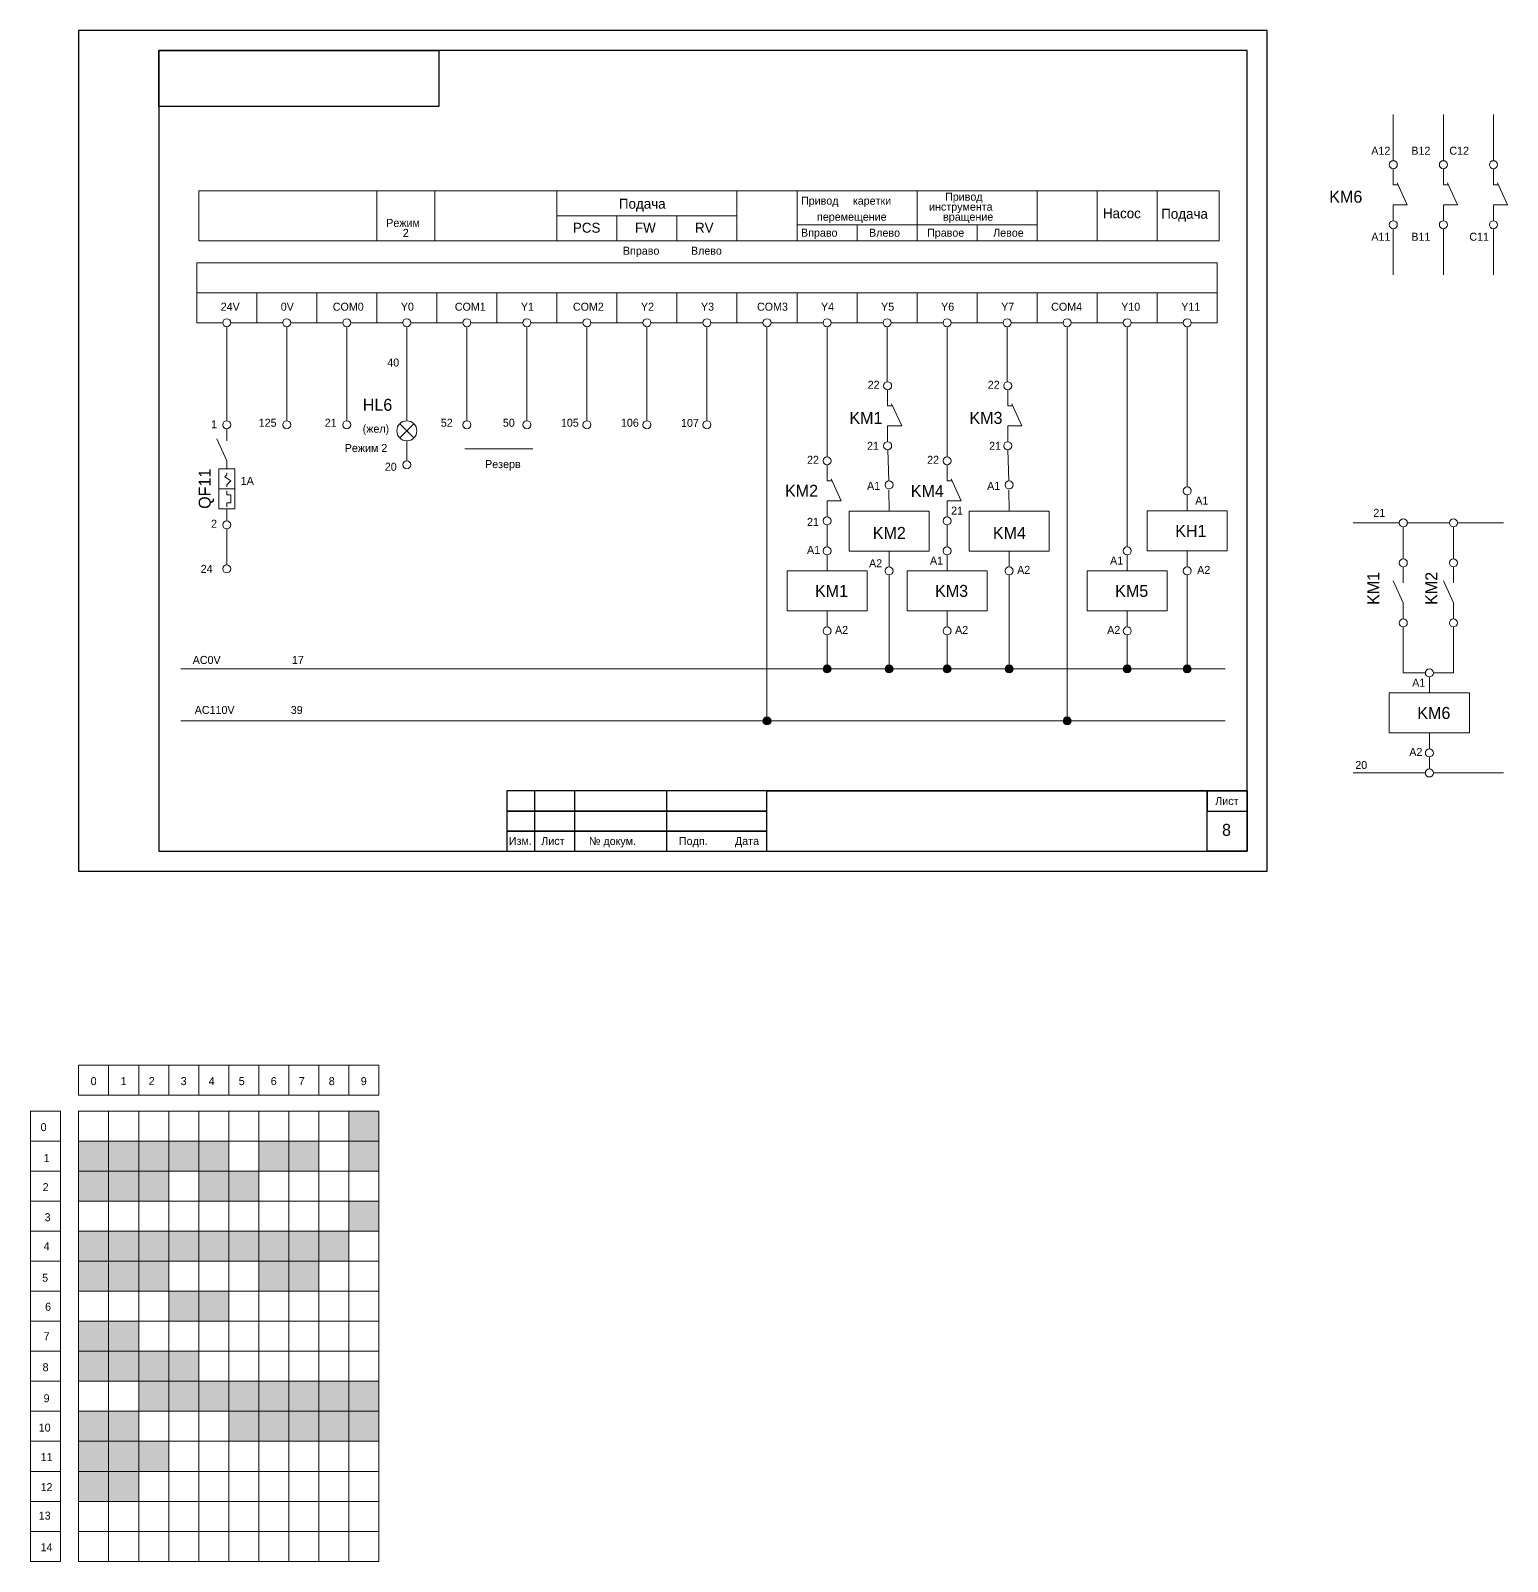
# Model space of a CAD drawing. Header units: millimetres. Extents: x -171 to 3674, y -1112 to 795.
# Drawn here: x 1488 to 1857, y -47.5 to 335 of the extents above; entities that cross this region are included whole.
import ezdxf

# ---------------------------------------------------------------- set-up
doc = ezdxf.new("R2010")
doc.units = ezdxf.units.MM
for name, color, linetype, lineweight in [('Маркировка', 7, 'Continuous', 25), ('РАМКА', 7, 'Continuous', 30), ('Элементы', 7, 'Continuous', 18)]:
    doc.layers.add(name, color=color, linetype=linetype, lineweight=lineweight)
doc.styles.get("Standard").update_dxf_attribs({"font": 'cad2win.shx'})

msp = doc.modelspace()

# ---------------------------------------------------------------- hatches: boundary and pattern name
at = {"layer": 'Элементы'}
h = msp.add_hatch(color=256, dxfattribs=at)
h.dxf.hatch_style = 1
h.paths.add_polyline_path([(1688, 175.5, 1), (1686, 175.5, 1)])
h = msp.add_hatch(color=256, dxfattribs=at)
h.dxf.hatch_style = 1
h.paths.add_polyline_path([(1703.5, 175.5, 1), (1701.5, 175.5, 1)])
h = msp.add_hatch(color=256, dxfattribs=at)
h.dxf.hatch_style = 1
h.paths.add_polyline_path([(1718, 175.5, 1), (1716, 175.5, 1)])
h = msp.add_hatch(color=256, dxfattribs=at)
h.dxf.hatch_style = 1
h.paths.add_polyline_path([(1733.5, 175.5, 1), (1731.5, 175.5, 1)])
h = msp.add_hatch(color=256, dxfattribs=at)
h.dxf.hatch_style = 1
h.paths.add_polyline_path([(1763, 175.5, 1), (1761, 175.5, 1)])
h = msp.add_hatch(color=256, dxfattribs=at)
h.dxf.hatch_style = 1
h.paths.add_polyline_path([(1778, 175.5, 1), (1776, 175.5, 1)])
h = msp.add_hatch(color=256, dxfattribs=at)
h.dxf.hatch_style = 1
h.paths.add_polyline_path([(1673, 162.5, 1), (1671, 162.5, 1)])
h = msp.add_hatch(color=256, dxfattribs=at)
h.dxf.hatch_style = 1
h.paths.add_polyline_path([(1748, 162.5, 1), (1746, 162.5, 1)])
at = {"layer": 'Элементы', "lineweight": 15}
h = msp.add_hatch(color=256, dxfattribs=at)
h.dxf.hatch_style = 1
h.paths.add_polyline_path([(1575, 65), (1567.5, 65), (1567.5, 57.5), (1575, 57.5)])
h.paths.add_polyline_path([(1507.5, 57.5), (1500, 57.5), (1500, 50), (1507.5, 50)])
h.paths.add_polyline_path([(1515, 57.5), (1507.5, 57.5), (1507.5, 50), (1515, 50)])
h.paths.add_polyline_path([(1522.5, 57.5), (1515, 57.5), (1515, 50), (1522.5, 50)])
h.paths.add_polyline_path([(1530, 57.5), (1522.5, 57.5), (1522.5, 50), (1530, 50)])
h.paths.add_polyline_path([(1537.5, 57.5), (1530, 57.5), (1530, 50), (1537.5, 50)])
h.paths.add_polyline_path([(1552.5, 57.5), (1545, 57.5), (1545, 50), (1552.5, 50)])
h.paths.add_polyline_path([(1560, 57.5), (1552.5, 57.5), (1552.5, 50), (1560, 50)])
h.paths.add_polyline_path([(1575, 57.5), (1567.5, 57.5), (1567.5, 50), (1575, 50)])
h.paths.add_polyline_path([(1507.5, 50), (1500, 50), (1500, 42.5), (1507.5, 42.5)])
h.paths.add_polyline_path([(1515, 50), (1507.5, 50), (1507.5, 42.5), (1515, 42.5)])
h.paths.add_polyline_path([(1522.5, 50), (1515, 50), (1515, 42.5), (1522.5, 42.5)])
h.paths.add_polyline_path([(1537.5, 50), (1530, 50), (1530, 42.5), (1537.5, 42.5)])
h.paths.add_polyline_path([(1545, 50), (1537.5, 50), (1537.5, 42.5), (1545, 42.5)])
h.paths.add_polyline_path([(1575, 42.5), (1567.5, 42.5), (1567.5, 35), (1575, 35)])
h.paths.add_polyline_path([(1507.5, 35), (1500, 35), (1500, 27.5), (1507.5, 27.5)])
h.paths.add_polyline_path([(1515, 35), (1507.5, 35), (1507.5, 27.5), (1515, 27.5)])
h.paths.add_polyline_path([(1522.5, 35), (1515, 35), (1515, 27.5), (1522.5, 27.5)])
h.paths.add_polyline_path([(1530, 35), (1522.5, 35), (1522.5, 27.5), (1530, 27.5)])
h.paths.add_polyline_path([(1537.5, 35), (1530, 35), (1530, 27.5), (1537.5, 27.5)])
h.paths.add_polyline_path([(1545, 35), (1537.5, 35), (1537.5, 27.5), (1545, 27.5)])
h.paths.add_polyline_path([(1552.5, 35), (1545, 35), (1545, 27.5), (1552.5, 27.5)])
h.paths.add_polyline_path([(1560, 35), (1552.5, 35), (1552.5, 27.5), (1560, 27.5)])
h.paths.add_polyline_path([(1567.5, 35), (1560, 35), (1560, 27.5), (1567.5, 27.5)])
h.paths.add_polyline_path([(1515, 27.5), (1507.5, 27.5), (1507.5, 20), (1515, 20)])
h.paths.add_polyline_path([(1552.5, 27.5), (1545, 27.5), (1545, 20), (1552.5, 20)])
h.paths.add_polyline_path([(1560, 27.5), (1552.5, 27.5), (1552.5, 20), (1560, 20)])
h.paths.add_polyline_path([(1507.5, 12.5), (1500, 12.5), (1500, 5), (1507.5, 5)])
h.paths.add_polyline_path([(1515, 12.5), (1507.5, 12.5), (1507.5, 5), (1515, 5)])
h.paths.add_polyline_path([(1507.5, 5), (1500, 5), (1500, -2.5), (1507.5, -2.5)])
h.paths.add_polyline_path([(1515, 5), (1507.5, 5), (1507.5, -2.5), (1515, -2.5)])
h.paths.add_polyline_path([(1522.5, 5), (1515, 5), (1515, -2.5), (1522.5, -2.5)])
h.paths.add_polyline_path([(1530, 5), (1522.5, 5), (1522.5, -2.5), (1530, -2.5)])
h.paths.add_polyline_path([(1522.5, -2.5), (1515, -2.5), (1515, -10), (1522.5, -10)])
h.paths.add_polyline_path([(1530, -2.5), (1522.5, -2.5), (1522.5, -10), (1530, -10)])
h.paths.add_polyline_path([(1537.5, -2.5), (1530, -2.5), (1530, -10), (1537.5, -10)])
h.paths.add_polyline_path([(1545, -2.5), (1537.5, -2.5), (1537.5, -10), (1545, -10)])
h.paths.add_polyline_path([(1552.5, -2.5), (1545, -2.5), (1545, -10), (1552.5, -10)])
h.paths.add_polyline_path([(1560, -2.5), (1552.5, -2.5), (1552.5, -10), (1560, -10)])
h.paths.add_polyline_path([(1567.5, -2.5), (1560, -2.5), (1560, -10), (1567.5, -10)])
h.paths.add_polyline_path([(1575, -2.5), (1567.5, -2.5), (1567.5, -10), (1575, -10)])
h.paths.add_polyline_path([(1507.5, -10), (1500, -10), (1500, -17.5), (1507.5, -17.5)])
h.paths.add_polyline_path([(1515, -10), (1507.5, -10), (1507.5, -17.5), (1515, -17.5)])
h.paths.add_polyline_path([(1545, -10), (1537.5, -10), (1537.5, -17.5), (1545, -17.5)])
h.paths.add_polyline_path([(1552.5, -10), (1545, -10), (1545, -17.5), (1552.5, -17.5)])
h.paths.add_polyline_path([(1560, -10), (1552.5, -10), (1552.5, -17.5), (1560, -17.5)])
h.paths.add_polyline_path([(1567.5, -10), (1560, -10), (1560, -17.5), (1567.5, -17.5)])
h.paths.add_polyline_path([(1575, -10), (1567.5, -10), (1567.5, -17.5), (1575, -17.5)])
h.paths.add_polyline_path([(1507.5, -17.5), (1500, -17.5), (1500, -25), (1507.5, -25)])
h.paths.add_polyline_path([(1515, -17.5), (1507.5, -17.5), (1507.5, -25), (1515, -25)])
h.paths.add_polyline_path([(1522.5, -17.5), (1515, -17.5), (1515, -25), (1522.5, -25)])
h.paths.add_polyline_path([(1507.5, -25), (1500, -25), (1500, -32.5), (1507.5, -32.5)])
h.paths.add_polyline_path([(1515, -25), (1507.5, -25), (1507.5, -32.5), (1515, -32.5)])
h = msp.add_hatch(color=256, dxfattribs=at)
h.dxf.hatch_style = 1
h.paths.add_polyline_path([(1507.5, 27.5), (1500, 27.5), (1500, 20), (1507.5, 20)])
h = msp.add_hatch(color=256, dxfattribs=at)
h.dxf.hatch_style = 1
h.paths.add_polyline_path([(1522.5, 27.5), (1515, 27.5), (1515, 20), (1522.5, 20)])
h = msp.add_hatch(color=256, dxfattribs=at)
h.dxf.hatch_style = 1
h.paths.add_polyline_path([(1530, 20), (1522.5, 20), (1522.5, 12.5), (1530, 12.5)])
h.paths.add_polyline_path([(1537.5, 20), (1530, 20), (1530, 12.5), (1537.5, 12.5)])

# ---------------------------------------------------------------- linework, layer by layer
at = {"layer": 'РАМКА'}
for p, q in [((1792, 330), (1520, 330)), ((1520, 330), (1520, 130)), ((1792, 130), (1792, 330)), ((1520, 130), (1792, 130)), ((1607, 130), (1792, 130)), ((1607, 130), (1792, 130)), ((1607, 130), (1792, 130))]:
    msp.add_line(p, q, dxfattribs=at)
at = {"layer": 'РАМКА', "lineweight": 35}
msp.add_line((1672, 145), (1792, 145), dxfattribs=at)
at = {"layer": 'РАМКА'}
for points in [[(1797, 335), (1500, 335), (1500, 125), (1797, 125)], [(1590, 330), (1590, 316), (1520, 316), (1520, 330)], [(1607, 130), (1624, 130), (1623.98, 145), (1606.98, 145)], [(1607, 140), (1672, 140), (1672, 145), (1607, 145)], [(1607, 130), (1614, 130), (1614, 145), (1607, 145)], [(1607, 130), (1647, 130), (1647, 145), (1607, 145)], [(1792, 130), (1782, 130), (1782, 145), (1792, 145)], [(1792, 145), (1782, 145), (1782, 140), (1792, 140)], [(1607, 135), (1672, 135), (1672, 140), (1607, 140)], [(1607, 130), (1672, 130), (1672, 135), (1607, 135)]]:
    msp.add_lwpolyline(points, close=True, dxfattribs=at)
at = {"layer": 'Элементы', "lineweight": 15}
for p, q in [((1828.5, 314), (1828.5, 302.5)), ((1841, 314), (1841, 302.5)), ((1853.5, 314), (1853.5, 302.5)), ((1574.5, 295), (1574.5, 282.5)), ((1589, 295), (1589, 282.5)), ((1619.5, 295), (1619.5, 282.5)), ((1664.5, 295), (1664.5, 282.5)), ((1679.5, 295), (1679.5, 282.5)), ((1709.5, 295), (1709.5, 282.5)), ((1739.5, 295), (1739.5, 282.5)), ((1754.5, 295), (1754.5, 282.5)), ((1769.5, 295), (1769.5, 282.5)), ((1619.5, 288.75), (1664.5, 288.75)), ((1634.5, 288.75), (1634.5, 282.5)), ((1649.5, 282.5), (1649.5, 288.75)), ((1679.5, 286.5), (1739.5, 286.5)), ((1694.5, 282.5), (1694.5, 286.5)), ((1724.5, 282.5), (1724.5, 286.5)), ((1828.5, 285.5), (1828.5, 274)), ((1841, 285.5), (1841, 274)), ((1853.5, 285.5), (1853.5, 274)), ((1529.5, 269.5), (1544.5, 269.5)), ((1529.5, 269.5), (1529.5, 262)), ((1544.5, 262), (1544.5, 269.5)), ((1544.5, 269.5), (1559.5, 269.5)), ((1544.5, 269.5), (1544.5, 262)), ((1559.5, 262), (1559.5, 269.5)), ((1559.5, 269.5), (1574.5, 269.5)), ((1559.5, 269.5), (1559.5, 262)), ((1574.5, 262), (1574.5, 269.5)), ((1574.5, 269.5), (1589.5, 269.5)), ((1574.5, 269.5), (1574.5, 262)), ((1589.5, 262), (1589.5, 269.5)), ((1589.5, 269.5), (1604.5, 269.5)), ((1589.5, 269.5), (1589.5, 262)), ((1604.5, 262), (1604.5, 269.5)), ((1604.5, 269.5), (1619.5, 269.5)), ((1604.5, 269.5), (1604.5, 262)), ((1619.5, 262), (1619.5, 269.5)), ((1619.5, 269.5), (1634.5, 269.5)), ((1634.5, 262), (1634.5, 269.5)), ((1634.5, 269.5), (1649.5, 269.5)), ((1649.5, 262), (1649.5, 269.5)), ((1649.5, 269.5), (1664.5, 269.5)), ((1649.5, 269.5), (1649.5, 262)), ((1664.5, 262), (1664.5, 269.5)), ((1664.5, 269.5), (1679.5, 269.5)), ((1664.5, 269.5), (1664.5, 262)), ((1679.5, 262), (1679.5, 269.5)), ((1679.5, 269.5), (1694.5, 269.5)), ((1679.5, 269.5), (1679.5, 262)), ((1694.5, 262), (1694.5, 269.5)), ((1694.5, 269.5), (1709.5, 269.5)), ((1694.5, 269.5), (1694.5, 262)), ((1709.5, 262), (1709.5, 269.5)), ((1709.5, 269.5), (1724.5, 269.5)), ((1709.5, 269.5), (1709.5, 262)), ((1724.5, 262), (1724.5, 269.5)), ((1724.5, 269.5), (1739.5, 269.5)), ((1724.5, 269.5), (1724.5, 262)), ((1739.5, 262), (1739.5, 269.5)), ((1739.5, 269.5), (1754.5, 269.5)), ((1739.5, 269.5), (1739.5, 262)), ((1754.5, 262), (1754.5, 269.5)), ((1754.5, 269.5), (1769.5, 269.5)), ((1754.5, 269.5), (1754.5, 262)), ((1769.5, 262), (1769.5, 269.5)), ((1769.5, 269.5), (1784.5, 269.5)), ((1769.5, 269.5), (1769.5, 262)), ((1784.5, 269.5), (1784.5, 262)), ((1536, 262), (1529.5, 262)), ((1537, 261), (1537, 237.5)), ((1544.5, 262), (1538, 262)), ((1551, 262), (1544.5, 262)), ((1552, 261), (1552, 237.5)), ((1559.5, 262), (1553, 262)), ((1566, 262), (1559.5, 262)), ((1567, 261), (1567, 237.5)), ((1574.5, 262), (1568, 262)), ((1581, 262), (1574.5, 262)), ((1582, 261), (1582, 237.5)), ((1589.5, 262), (1583, 262)), ((1596, 262), (1589.5, 262)), ((1597, 261), (1597, 237.5)), ((1604.5, 262), (1598, 262)), ((1611, 262), (1604.5, 262)), ((1612, 261), (1612, 237.5)), ((1619.5, 262), (1613, 262)), ((1626, 262), (1619.5, 262)), ((1627, 261), (1627, 237.5)), ((1634.5, 262), (1628, 262)), ((1641, 262), (1634.5, 262)), ((1642, 261), (1642, 237.5)), ((1649.5, 262), (1643, 262)), ((1656, 262), (1649.5, 262)), ((1657, 261), (1657, 237.5)), ((1664.5, 262), (1658, 262)), ((1671, 262), (1664.5, 262)), ((1672, 261), (1672, 237.5)), ((1679.5, 262), (1673, 262)), ((1686, 262), (1679.5, 262)), ((1687, 261), (1687, 237.5)), ((1694.5, 262), (1688, 262)), ((1701, 262), (1694.5, 262)), ((1702, 261), (1702, 247.23)), ((1709.5, 262), (1703, 262)), ((1716, 262), (1709.5, 262)), ((1717, 261), (1717, 237.5)), ((1724.5, 262), (1718, 262)), ((1731, 262), (1724.5, 262)), ((1732, 261), (1732, 247.23)), ((1739.5, 262), (1733, 262)), ((1746, 262), (1739.5, 262)), ((1747, 261), (1747, 237.5)), ((1754.5, 262), (1748, 262)), ((1761, 262), (1754.5, 262)), ((1762, 261), (1762, 237.5)), ((1769.5, 262), (1763, 262)), ((1776, 262), (1769.5, 262)), ((1777, 261), (1777, 221)), ((1784.5, 262), (1778, 262)), ((1792, 261), (1792, 237.5)), ((1672, 237.5), (1672, 162.5)), ((1687, 228.5), (1687, 237.5)), ((1717, 228.5), (1717, 237.5)), ((1747, 237.5), (1747, 162.5)), ((1762, 237.5), (1762, 206)), ((1582, 232.5), (1582, 227.5)), ((1596.5, 230.5), (1613.5, 230.5)), ((1702.46, 222.5), (1702.18, 230.25)), ((1732.46, 222.5), (1732.18, 230.25)), ((1702.5, 214.91), (1702.42, 220.28)), ((1732.5, 214.91), (1732.42, 220.28)), ((1777, 219), (1777, 215)), ((1537, 210.5), (1537, 201.5)), ((1687, 211.5), (1687, 206)), ((1717, 211.5), (1717, 206)), ((1818.5, 212), (1830, 212)), ((1831, 211), (1831, 203)), ((1832, 212), (1842.5, 212)), ((1843.5, 211), (1843.5, 203)), ((1844.5, 212), (1844.5, 212)), ((1844.5, 212), (1856, 212)), ((1687, 204), (1687, 200)), ((1702.5, 204.91), (1702.5, 201)), ((1717, 204), (1717, 200)), ((1732.5, 204.91), (1732.5, 201)), ((1762, 204), (1762, 200)), ((1777, 205), (1777, 201)), ((1702.5, 199), (1702.5, 175.5)), ((1732.5, 199), (1732.5, 175.5)), ((1777, 199), (1777, 175.5)), ((1687, 190), (1687, 186)), ((1717, 190), (1717, 186)), ((1762, 190), (1762, 186)), ((1687, 184), (1687, 175.5)), ((1717, 184), (1717, 175.5)), ((1762, 184), (1762, 175.5)), ((1831, 186), (1831, 174.5)), ((1843.5, 186), (1843.5, 174.5)), ((1525.5, 175.5), (1786.5, 175.5)), ((1831, 174.5), (1836.5, 174.5)), ((1837.5, 173.5), (1837.5, 169.5)), ((1843.5, 174.5), (1838.5, 174.5)), ((1525.5, 162.5), (1786.5, 162.5)), ((1837.5, 159.5), (1837.5, 155.5)), ((1837.5, 153.5), (1837.5, 150.5)), ((1818.5, 149.5), (1836.5, 149.5)), ((1838.5, 149.5), (1838.5, 149.5)), ((1838.5, 149.5), (1856, 149.5))]:
    msp.add_line(p, q, dxfattribs=at)
at = {"layer": 'Элементы'}
for p, q in [((1828.5, 296.5), (1828.5, 300.5)), ((1841, 296.5), (1841, 300.5)), ((1853.5, 296.5), (1853.5, 300.5)), ((1829.73, 296.5), (1828.5, 296.5)), ((1832, 291.5), (1829.5, 297)), ((1842.23, 296.5), (1841, 296.5)), ((1844.5, 291.5), (1842, 297)), ((1854.73, 296.5), (1853.5, 296.5)), ((1857, 291.5), (1854.5, 297)), ((1828.5, 287.5), (1828.5, 291.5)), ((1828.5, 291.5), (1832, 291.5)), ((1841, 287.5), (1841, 291.5)), ((1841, 291.5), (1844.5, 291.5)), ((1853.5, 287.5), (1853.5, 291.5)), ((1853.5, 291.5), (1857, 291.5)), ((1702.15, 241.25), (1702.15, 245.25)), ((1732.15, 241.25), (1732.15, 245.25)), ((1703.37, 241.25), (1702.15, 241.25)), ((1705.65, 236.25), (1703.15, 241.75)), ((1733.37, 241.25), (1732.15, 241.25)), ((1735.65, 236.25), (1733.15, 241.75)), ((1537, 232.5), (1537, 235.5)), ((1580.23, 233.23), (1583.77, 236.77)), ((1580.23, 236.77), (1583.77, 233.23)), ((1702.15, 232.25), (1702.15, 236.25)), ((1702.15, 236.25), (1705.65, 236.25)), ((1732.15, 232.25), (1732.15, 236.25)), ((1732.15, 236.25), (1735.65, 236.25)), ((1537, 227.5), (1534.5, 233)), ((1537, 225.5), (1537, 227.5)), ((1687, 222.5), (1687, 226.5)), ((1717, 222.5), (1717, 226.5)), ((1536.5, 223.5), (1537, 224)), ((1538, 222.5), (1536.5, 223.5)), ((1537, 224), (1537, 224.5)), ((1537, 221.5), (1538, 222.5)), ((1688.23, 222.5), (1687, 222.5)), ((1690.5, 217.5), (1688, 223)), ((1718.23, 222.5), (1717, 222.5)), ((1720.5, 217.5), (1718, 223)), ((1535, 220.5), (1539, 220.5)), ((1537, 221), (1537, 221.5)), ((1537, 219), (1537, 220)), ((1538, 219), (1537, 219)), ((1538, 217), (1538, 219)), ((1537, 216), (1537, 217)), ((1537, 217), (1538, 217)), ((1537, 212.5), (1537, 215.5)), ((1687, 213.5), (1687, 217.5)), ((1687, 217.5), (1690.5, 217.5)), ((1717, 213.5), (1717, 217.5)), ((1717, 217.5), (1720.5, 217.5)), ((1831, 197), (1831, 201)), ((1843.5, 197), (1843.5, 201)), ((1831, 192), (1828.5, 197.5)), ((1843.5, 192), (1841, 197.5)), ((1831, 188), (1831, 192)), ((1843.5, 188), (1843.5, 192))]:
    msp.add_line(p, q, dxfattribs=at)
at = {"layer": 'Элементы', "lineweight": 15}
for points in [[(1530, 295), (1785, 295), (1785, 282.5), (1530, 282.5)], [(1784.5, 269.5), (1529.5, 269.5), (1529.5, 277), (1784.5, 277)], [(1692.5, 214.91), (1712.5, 214.91), (1712.5, 204.91), (1692.5, 204.91)], [(1722.5, 214.91), (1742.5, 214.91), (1742.5, 204.91), (1722.5, 204.91)], [(1767, 215), (1787, 215), (1787, 205), (1767, 205)], [(1677, 200), (1697, 200), (1697, 190), (1677, 190)], [(1707, 200), (1727, 200), (1727, 190), (1707, 190)], [(1752, 200), (1772, 200), (1772, 190), (1752, 190)], [(1827.5, 169.5), (1847.5, 169.5), (1847.5, 159.5), (1827.5, 159.5)], [(1500, 76.5), (1507.5, 76.5), (1507.5, 69), (1500, 69)], [(1507.5, 76.5), (1515, 76.5), (1515, 69), (1507.5, 69)], [(1515, 76.5), (1522.5, 76.5), (1522.5, 69), (1515, 69)], [(1522.5, 76.5), (1530, 76.5), (1530, 69), (1522.5, 69)], [(1530, 76.5), (1537.5, 76.5), (1537.5, 69), (1530, 69)], [(1537.5, 76.5), (1545, 76.5), (1545, 69), (1537.5, 69)], [(1545, 76.5), (1552.5, 76.5), (1552.5, 69), (1545, 69)], [(1552.5, 76.5), (1560, 76.5), (1560, 69), (1552.5, 69)], [(1560, 76.5), (1567.5, 76.5), (1567.5, 69), (1560, 69)], [(1567.5, 76.5), (1575, 76.5), (1575, 69), (1567.5, 69)], [(1488, 65), (1495.5, 65), (1495.5, 57.5), (1488, 57.5)], [(1500, 65), (1507.5, 65), (1507.5, 57.5), (1500, 57.5)], [(1507.5, 65), (1515, 65), (1515, 57.5), (1507.5, 57.5)], [(1515, 65), (1522.5, 65), (1522.5, 57.5), (1515, 57.5)], [(1522.5, 65), (1530, 65), (1530, 57.5), (1522.5, 57.5)], [(1530, 65), (1537.5, 65), (1537.5, 57.5), (1530, 57.5)], [(1537.5, 65), (1545, 65), (1545, 57.5), (1537.5, 57.5)], [(1545, 65), (1552.5, 65), (1552.5, 57.5), (1545, 57.5)], [(1552.5, 65), (1560, 65), (1560, 57.5), (1552.5, 57.5)], [(1560, 65), (1567.5, 65), (1567.5, 57.5), (1560, 57.5)], [(1567.5, 65), (1575, 65), (1575, 57.5), (1567.5, 57.5)], [(1488, 57.5), (1495.5, 57.5), (1495.5, 50), (1488, 50)], [(1500, 57.5), (1507.5, 57.5), (1507.5, 50), (1500, 50)], [(1507.5, 57.5), (1515, 57.5), (1515, 50), (1507.5, 50)], [(1515, 57.5), (1522.5, 57.5), (1522.5, 50), (1515, 50)], [(1522.5, 57.5), (1530, 57.5), (1530, 50), (1522.5, 50)], [(1530, 57.5), (1537.5, 57.5), (1537.5, 50), (1530, 50)], [(1537.5, 57.5), (1545, 57.5), (1545, 50), (1537.5, 50)], [(1545, 57.5), (1552.5, 57.5), (1552.5, 50), (1545, 50)], [(1552.5, 57.5), (1560, 57.5), (1560, 50), (1552.5, 50)], [(1560, 57.5), (1567.5, 57.5), (1567.5, 50), (1560, 50)], [(1567.5, 57.5), (1575, 57.5), (1575, 50), (1567.5, 50)], [(1488, 50), (1495.5, 50), (1495.5, 42.5), (1488, 42.5)], [(1500, 50), (1507.5, 50), (1507.5, 42.5), (1500, 42.5)], [(1507.5, 50), (1515, 50), (1515, 42.5), (1507.5, 42.5)], [(1515, 50), (1522.5, 50), (1522.5, 42.5), (1515, 42.5)], [(1522.5, 50), (1530, 50), (1530, 42.5), (1522.5, 42.5)], [(1530, 50), (1537.5, 50), (1537.5, 42.5), (1530, 42.5)], [(1537.5, 50), (1545, 50), (1545, 42.5), (1537.5, 42.5)], [(1545, 50), (1552.5, 50), (1552.5, 42.5), (1545, 42.5)], [(1552.5, 50), (1560, 50), (1560, 42.5), (1552.5, 42.5)], [(1560, 50), (1567.5, 50), (1567.5, 42.5), (1560, 42.5)], [(1567.5, 50), (1575, 50), (1575, 42.5), (1567.5, 42.5)], [(1488, 42.5), (1495.5, 42.5), (1495.5, 35), (1488, 35)], [(1500, 42.5), (1507.5, 42.5), (1507.5, 35), (1500, 35)], [(1507.5, 42.5), (1515, 42.5), (1515, 35), (1507.5, 35)], [(1515, 42.5), (1522.5, 42.5), (1522.5, 35), (1515, 35)], [(1522.5, 42.5), (1530, 42.5), (1530, 35), (1522.5, 35)], [(1530, 42.5), (1537.5, 42.5), (1537.5, 35), (1530, 35)], [(1537.5, 42.5), (1545, 42.5), (1545, 35), (1537.5, 35)], [(1545, 42.5), (1552.5, 42.5), (1552.5, 35), (1545, 35)], [(1552.5, 42.5), (1560, 42.5), (1560, 35), (1552.5, 35)], [(1560, 42.5), (1567.5, 42.5), (1567.5, 35), (1560, 35)], [(1567.5, 42.5), (1575, 42.5), (1575, 35), (1567.5, 35)], [(1488, 35), (1495.5, 35), (1495.5, 27.5), (1488, 27.5)], [(1500, 35), (1507.5, 35), (1507.5, 27.5), (1500, 27.5)], [(1507.5, 35), (1515, 35), (1515, 27.5), (1507.5, 27.5)], [(1515, 35), (1522.5, 35), (1522.5, 27.5), (1515, 27.5)], [(1522.5, 35), (1530, 35), (1530, 27.5), (1522.5, 27.5)], [(1530, 35), (1537.5, 35), (1537.5, 27.5), (1530, 27.5)], [(1537.5, 35), (1545, 35), (1545, 27.5), (1537.5, 27.5)], [(1545, 35), (1552.5, 35), (1552.5, 27.5), (1545, 27.5)], [(1552.5, 35), (1560, 35), (1560, 27.5), (1552.5, 27.5)], [(1560, 35), (1567.5, 35), (1567.5, 27.5), (1560, 27.5)], [(1567.5, 35), (1575, 35), (1575, 27.5), (1567.5, 27.5)], [(1488, 27.5), (1495.5, 27.5), (1495.5, 20), (1488, 20)], [(1500, 27.5), (1507.5, 27.5), (1507.5, 20), (1500, 20)], [(1507.5, 27.5), (1515, 27.5), (1515, 20), (1507.5, 20)], [(1515, 27.5), (1522.5, 27.5), (1522.5, 20), (1515, 20)], [(1522.5, 27.5), (1530, 27.5), (1530, 20), (1522.5, 20)], [(1530, 27.5), (1537.5, 27.5), (1537.5, 20), (1530, 20)], [(1537.5, 27.5), (1545, 27.5), (1545, 20), (1537.5, 20)], [(1545, 27.5), (1552.5, 27.5), (1552.5, 20), (1545, 20)], [(1552.5, 27.5), (1560, 27.5), (1560, 20), (1552.5, 20)], [(1560, 27.5), (1567.5, 27.5), (1567.5, 20), (1560, 20)], [(1567.5, 27.5), (1575, 27.5), (1575, 20), (1567.5, 20)], [(1488, 20), (1495.5, 20), (1495.5, 12.5), (1488, 12.5)], [(1500, 20), (1507.5, 20), (1507.5, 12.5), (1500, 12.5)], [(1507.5, 20), (1515, 20), (1515, 12.5), (1507.5, 12.5)], [(1515, 20), (1522.5, 20), (1522.5, 12.5), (1515, 12.5)], [(1522.5, 20), (1530, 20), (1530, 12.5), (1522.5, 12.5)], [(1530, 20), (1537.5, 20), (1537.5, 12.5), (1530, 12.5)], [(1537.5, 20), (1545, 20), (1545, 12.5), (1537.5, 12.5)], [(1545, 20), (1552.5, 20), (1552.5, 12.5), (1545, 12.5)], [(1552.5, 20), (1560, 20), (1560, 12.5), (1552.5, 12.5)], [(1560, 20), (1567.5, 20), (1567.5, 12.5), (1560, 12.5)], [(1567.5, 20), (1575, 20), (1575, 12.5), (1567.5, 12.5)], [(1488, 12.5), (1495.5, 12.5), (1495.5, 5), (1488, 5)], [(1500, 12.5), (1507.5, 12.5), (1507.5, 5), (1500, 5)], [(1507.5, 12.5), (1515, 12.5), (1515, 5), (1507.5, 5)], [(1515, 12.5), (1522.5, 12.5), (1522.5, 5), (1515, 5)], [(1522.5, 12.5), (1530, 12.5), (1530, 5), (1522.5, 5)], [(1530, 12.5), (1537.5, 12.5), (1537.5, 5), (1530, 5)], [(1537.5, 12.5), (1545, 12.5), (1545, 5), (1537.5, 5)], [(1545, 12.5), (1552.5, 12.5), (1552.5, 5), (1545, 5)], [(1552.5, 12.5), (1560, 12.5), (1560, 5), (1552.5, 5)], [(1560, 12.5), (1567.5, 12.5), (1567.5, 5), (1560, 5)], [(1567.5, 12.5), (1575, 12.5), (1575, 5), (1567.5, 5)], [(1488, 5), (1495.5, 5), (1495.5, -2.5), (1488, -2.5)], [(1500, 5), (1507.5, 5), (1507.5, -2.5), (1500, -2.5)], [(1507.5, 5), (1515, 5), (1515, -2.5), (1507.5, -2.5)], [(1515, 5), (1522.5, 5), (1522.5, -2.5), (1515, -2.5)], [(1522.5, 5), (1530, 5), (1530, -2.5), (1522.5, -2.5)], [(1530, 5), (1537.5, 5), (1537.5, -2.5), (1530, -2.5)], [(1537.5, 5), (1545, 5), (1545, -2.5), (1537.5, -2.5)], [(1545, 5), (1552.5, 5), (1552.5, -2.5), (1545, -2.5)], [(1552.5, 5), (1560, 5), (1560, -2.5), (1552.5, -2.5)], [(1560, 5), (1567.5, 5), (1567.5, -2.5), (1560, -2.5)], [(1567.5, 5), (1575, 5), (1575, -2.5), (1567.5, -2.5)], [(1488, -2.5), (1495.5, -2.5), (1495.5, -10), (1488, -10)], [(1500, -2.5), (1507.5, -2.5), (1507.5, -10), (1500, -10)], [(1507.5, -2.5), (1515, -2.5), (1515, -10), (1507.5, -10)], [(1515, -2.5), (1522.5, -2.5), (1522.5, -10), (1515, -10)], [(1522.5, -2.5), (1530, -2.5), (1530, -10), (1522.5, -10)], [(1530, -2.5), (1537.5, -2.5), (1537.5, -10), (1530, -10)], [(1537.5, -2.5), (1545, -2.5), (1545, -10), (1537.5, -10)], [(1545, -2.5), (1552.5, -2.5), (1552.5, -10), (1545, -10)], [(1552.5, -2.5), (1560, -2.5), (1560, -10), (1552.5, -10)], [(1560, -2.5), (1567.5, -2.5), (1567.5, -10), (1560, -10)], [(1567.5, -2.5), (1575, -2.5), (1575, -10), (1567.5, -10)], [(1488, -10), (1495.5, -10), (1495.5, -17.5), (1488, -17.5)], [(1500, -10), (1507.5, -10), (1507.5, -17.5), (1500, -17.5)], [(1507.5, -10), (1515, -10), (1515, -17.5), (1507.5, -17.5)], [(1515, -10), (1522.5, -10), (1522.5, -17.5), (1515, -17.5)], [(1522.5, -10), (1530, -10), (1530, -17.5), (1522.5, -17.5)], [(1530, -10), (1537.5, -10), (1537.5, -17.5), (1530, -17.5)], [(1537.5, -10), (1545, -10), (1545, -17.5), (1537.5, -17.5)], [(1545, -10), (1552.5, -10), (1552.5, -17.5), (1545, -17.5)], [(1552.5, -10), (1560, -10), (1560, -17.5), (1552.5, -17.5)], [(1560, -10), (1567.5, -10), (1567.5, -17.5), (1560, -17.5)], [(1567.5, -10), (1575, -10), (1575, -17.5), (1567.5, -17.5)], [(1488, -17.5), (1495.5, -17.5), (1495.5, -25), (1488, -25)], [(1500, -17.5), (1507.5, -17.5), (1507.5, -25), (1500, -25)], [(1507.5, -17.5), (1515, -17.5), (1515, -25), (1507.5, -25)], [(1515, -17.5), (1522.5, -17.5), (1522.5, -25), (1515, -25)], [(1522.5, -17.5), (1530, -17.5), (1530, -25), (1522.5, -25)], [(1530, -17.5), (1537.5, -17.5), (1537.5, -25), (1530, -25)], [(1537.5, -17.5), (1545, -17.5), (1545, -25), (1537.5, -25)], [(1545, -17.5), (1552.5, -17.5), (1552.5, -25), (1545, -25)], [(1552.5, -17.5), (1560, -17.5), (1560, -25), (1552.5, -25)], [(1560, -17.5), (1567.5, -17.5), (1567.5, -25), (1560, -25)], [(1567.5, -17.5), (1575, -17.5), (1575, -25), (1567.5, -25)], [(1488, -25), (1495.5, -25), (1495.5, -32.5), (1488, -32.5)], [(1500, -25), (1507.5, -25), (1507.5, -32.5), (1500, -32.5)], [(1507.5, -25), (1515, -25), (1515, -32.5), (1507.5, -32.5)], [(1515, -25), (1522.5, -25), (1522.5, -32.5), (1515, -32.5)], [(1522.5, -25), (1530, -25), (1530, -32.5), (1522.5, -32.5)], [(1530, -25), (1537.5, -25), (1537.5, -32.5), (1530, -32.5)], [(1537.5, -25), (1545, -25), (1545, -32.5), (1537.5, -32.5)], [(1545, -25), (1552.5, -25), (1552.5, -32.5), (1545, -32.5)], [(1552.5, -25), (1560, -25), (1560, -32.5), (1552.5, -32.5)], [(1560, -25), (1567.5, -25), (1567.5, -32.5), (1560, -32.5)], [(1567.5, -25), (1575, -25), (1575, -32.5), (1567.5, -32.5)], [(1488, -32.5), (1495.5, -32.5), (1495.5, -40), (1488, -40)], [(1500, -32.5), (1507.5, -32.5), (1507.5, -40), (1500, -40)], [(1507.5, -32.5), (1515, -32.5), (1515, -40), (1507.5, -40)], [(1515, -32.5), (1522.5, -32.5), (1522.5, -40), (1515, -40)], [(1522.5, -32.5), (1530, -32.5), (1530, -40), (1522.5, -40)], [(1530, -32.5), (1537.5, -32.5), (1537.5, -40), (1530, -40)], [(1537.5, -32.5), (1545, -32.5), (1545, -40), (1537.5, -40)], [(1545, -32.5), (1552.5, -32.5), (1552.5, -40), (1545, -40)], [(1552.5, -32.5), (1560, -32.5), (1560, -40), (1552.5, -40)], [(1560, -32.5), (1567.5, -32.5), (1567.5, -40), (1560, -40)], [(1567.5, -32.5), (1575, -32.5), (1575, -40), (1567.5, -40)], [(1488, -40), (1495.5, -40), (1495.5, -47.5), (1488, -47.5)], [(1500, -40), (1507.5, -40), (1507.5, -47.5), (1500, -47.5)], [(1507.5, -40), (1515, -40), (1515, -47.5), (1507.5, -47.5)], [(1515, -40), (1522.5, -40), (1522.5, -47.5), (1515, -47.5)], [(1522.5, -40), (1530, -40), (1530, -47.5), (1522.5, -47.5)], [(1530, -40), (1537.5, -40), (1537.5, -47.5), (1530, -47.5)], [(1537.5, -40), (1545, -40), (1545, -47.5), (1537.5, -47.5)], [(1545, -40), (1552.5, -40), (1552.5, -47.5), (1545, -47.5)], [(1552.5, -40), (1560, -40), (1560, -47.5), (1552.5, -47.5)], [(1560, -40), (1567.5, -40), (1567.5, -47.5), (1560, -47.5)], [(1567.5, -40), (1575, -40), (1575, -47.5), (1567.5, -47.5)]]:
    msp.add_lwpolyline(points, close=True, dxfattribs=at)
at = {"layer": 'Элементы'}
msp.add_lwpolyline([(1535, 215.5), (1535, 225.5), (1539, 225.5), (1539, 215.5)], close=True, dxfattribs=at)
at = {"layer": 'Элементы', "lineweight": 15}
for centre, radius in [((1828.5, 301.5), 1), ((1841, 301.5), 1), ((1853.5, 301.5), 1), ((1828.5, 286.5), 1), ((1841, 286.5), 1), ((1853.5, 286.5), 1), ((1537, 262), 1), ((1552, 262), 1), ((1567, 262), 1), ((1582, 262), 1), ((1597, 262), 1), ((1612, 262), 1), ((1627, 262), 1), ((1642, 262), 1), ((1657, 262), 1), ((1672, 262), 1), ((1687, 262), 1), ((1702, 262), 1), ((1717, 262), 1), ((1732, 262), 1), ((1747, 262), 1), ((1762, 262), 1), ((1777, 262), 1), ((1702.15, 246.25), 1), ((1732.15, 246.25), 1), ((1537, 236.5), 1), ((1552, 236.5), 1), ((1567, 236.5), 1), ((1582, 235), 2.5), ((1597, 236.5), 1), ((1612, 236.5), 1), ((1627, 236.5), 1), ((1642, 236.5), 1), ((1657, 236.5), 1), ((1702.15, 231.25), 1), ((1732.15, 231.25), 1), ((1582, 226.5), 1), ((1687, 227.5), 1), ((1717, 227.5), 1), ((1702.5, 221.5), 1), ((1732.5, 221.5), 1), ((1777, 220), 1), ((1537, 211.5), 1), ((1687, 212.5), 1), ((1717, 212.5), 1), ((1831, 212), 1), ((1843.5, 212), 1), ((1687, 205), 1), ((1717, 205), 1), ((1762, 205), 1), ((1831, 202), 1), ((1843.5, 202), 1), ((1537, 200.5), 1), ((1702.5, 200), 1), ((1732.5, 200), 1), ((1777, 200), 1), ((1831, 187), 1), ((1843.5, 187), 1), ((1687, 185), 1), ((1717, 185), 1), ((1762, 185), 1), ((1837.5, 174.5), 1), ((1837.5, 154.5), 1), ((1837.5, 149.5), 1)]:
    msp.add_circle(centre, radius, dxfattribs=at)
at = {"layer": 'Элементы'}
for centre in [(1687, 175.5), (1702.5, 175.5), (1717, 175.5), (1732.5, 175.5), (1762, 175.5), (1777, 175.5), (1672, 162.5), (1747, 162.5)]:
    msp.add_circle(centre, 1, dxfattribs=at)

# ---------------------------------------------------------------- texts
at = {"layer": 'Маркировка'}
for s, height, p in [('A12', 2, (1823, 303.99)), ('В12', 2, (1833, 303.99)), ('С12', 2, (1842.5, 303.99)), ('Подача', 2.5, (1635, 290.5)), ('Привод ', 2, (1680.5, 291.5)), ('каретки', 2, (1693.5, 291.5)), ('инструмента', 2, (1712.5, 290)), ('Привод ', 2, (1716.5, 292.5)), ('Режим', 2, (1576.86, 285.96)), ('PCS', 2.5, (1623.5, 284.5)), ('FW', 2.5, (1639, 284.5)), ('RV', 2.5, (1654, 284.5)), ('перемещение', 2, (1684.5, 287.5)), ('вращение', 2, (1716, 287.5)), ('Насос', 2.5, (1755.94, 288.11)), ('Подача', 2.5, (1770.5, 287.99)), ('2', 2, (1581, 283.46)), ('Вправо', 2, (1680.5, 283.5)), ('Влево', 2, (1697.5, 283.5)), ('Правое', 2, (1712, 283.5)), ('Левое', 2, (1728.5, 283.5)), ('A11', 2, (1823, 282.49)), ('В11', 2, (1833, 282.49)), ('С11', 2, (1847.5, 282.5)), ('Вправо', 2, (1636, 279)), ('Влево', 2, (1653, 279)), ('24V', 2, (1535.5, 265.01)), ('0V', 2, (1550.5, 265.01)), ('COM0', 2, (1563.5, 265.01)), ('Y0', 2, (1580.5, 265.01)), ('COM1', 2, (1594, 265.01)), ('Y1', 2, (1610.5, 265.01)), ('COM2', 2, (1623.5, 265.01)), ('Y2', 2, (1640.5, 265.01)), ('Y3', 2, (1655.5, 265.01)), ('COM3', 2, (1669.5, 265.01)), ('Y4', 2, (1685.5, 265.01)), ('Y5', 2, (1700.5, 265.01)), ('Y6', 2, (1715.5, 265.01)), ('Y7', 2, (1730.5, 265.01)), ('COM4', 2, (1743, 265.01)), ('Y10', 2, (1760.5, 265.01)), ('Y11', 2, (1775.5, 265.01)), ('40', 2, (1577.12, 251.07)), ('22', 2, (1697.15, 245.5)), ('22', 2, (1727.15, 245.5)), ('1', 2, (1533.1, 235.63)), ('125', 2, (1545, 236.02)), ('21', 2, (1561.5, 236.02)), ('52', 2, (1590.5, 236.02)), ('50', 2, (1606, 236.02)), ('105', 2, (1620.5, 236.02)), ('106', 2, (1635.5, 236.02)), ('107', 2, (1650.52, 235.97)), ('(жел)', 2, (1570.97, 234.53)), ('Режим 2', 2, (1566.5, 229.7)), ('21', 2, (1697, 230.25)), ('21', 2, (1727.5, 230.25)), ('20', 2, (1576.5, 225.02)), ('Резерв', 2, (1601.56, 225.68)), ('22', 2, (1682, 226.75)), ('22', 2, (1712, 226.75)), ('1А', 2, (1540.5, 221.5)), ('A1', 2, (1697, 220.25)), ('A1', 2, (1727, 220.25)), ('A1', 2, (1779, 216.56)), ('21', 2, (1718, 214.06)), ('21', 2, (1823.5, 213.5)), ('2', 2, (1533.09, 210.78)), ('21', 2, (1682, 211.25)), ('A1', 2, (1682, 204.25)), ('A2', 2, (1697.5, 200.9)), ('A1', 2, (1712.72, 201.56)), ('A1', 2, (1757.72, 201.56)), ('24', 2, (1530.5, 199.5)), ('A2', 2, (1734.5, 199.25)), ('A2', 2, (1779.5, 199.25)), ('A2', 2, (1689, 184.25)), ('A2', 2, (1719, 184.25)), ('A2', 2, (1757, 184.25)), ('AC0V', 2, (1528.5, 176.75)), ('17', 2, (1553.3, 176.75)), ('A1', 2, (1833.22, 171.06)), ('AC110V', 2, (1529, 164.25)), ('39', 2, (1553, 164.25)), ('A2', 2, (1832.5, 153.75)), ('20', 2, (1819, 150.5)), ('0', 2, (1503, 71.51)), ('1', 2, (1510.5, 71.51)), ('2', 2, (1517.5, 71.51)), ('3', 2, (1525.5, 71.51)), ('4', 2, (1532.5, 71.51)), ('5', 2, (1540, 71.51)), ('6', 2, (1548, 71.51)), ('7', 2, (1555, 71.51)), ('8', 2, (1562.5, 71.51)), ('9', 2, (1570.5, 71.51)), ('0', 2, (1490.5, 60.01)), ('1', 2, (1491.25, 52.26)), ('2', 2, (1491, 45.01)), ('3', 2, (1491.5, 37.51)), ('4', 2, (1491.25, 30.26)), ('5', 2, (1490.88, 22.38)), ('6', 2, (1491.62, 15.13)), ('7', 2, (1491.25, 7.76)), ('8', 2, (1491, 0.01)), ('9', 2, (1491.25, -7.74)), ('10', 2, (1490.02, -15.07)), ('11', 2, (1490.49, -22.45)), ('12', 2, (1490.49, -29.95)), ('13', 2, (1490.02, -37.07)), ('14', 2, (1490.49, -44.95))]:
    msp.add_text(s, height=height, dxfattribs=at).set_placement(p)
at = {"layer": 'РАМКА'}
for s, height, p in [('Лист', 2, (1784, 141.5)), ('8', 3, (1785.7, 133.79)), ('Изм.', 2, (1607.5, 131.52)), ('Лист', 2, (1615.6, 131.51)), ('№ докум.', 2, (1627.52, 131.49)), ('Подп.', 2, (1650, 131.5)), ('Дата', 2, (1664, 131.5))]:
    msp.add_text(s, height=height, dxfattribs=at).set_placement(p)
at = {"layer": 'Элементы'}
for s, p in [('KM6', (1812.5, 292)), ('HL6', (1571, 240)), ('KM1', (1692.59, 236.73)), ('KM3', (1722.59, 236.73)), ('KM2', (1676.51, 218.52)), ('KM4', (1707.94, 218.48)), ('KM2', (1698.44, 207.98)), ('KM4', (1728.44, 207.98)), ('KH1', (1774, 208.5)), ('KM1', (1684, 193.5)), ('KM3', (1714, 193.5)), ('KM5', (1759, 193.5)), ('KM6', (1834.5, 163))]:
    msp.add_text(s, height=3, dxfattribs=at).set_placement(p)
for s, p in [('QF11', (1533, 215.5)), ('KM1', (1825, 191.5)), ('KM2', (1839.5, 191.5))]:
    msp.add_text(s, height=3, rotation=90, dxfattribs=at).set_placement(p)

doc.saveas('drawing.dxf')
